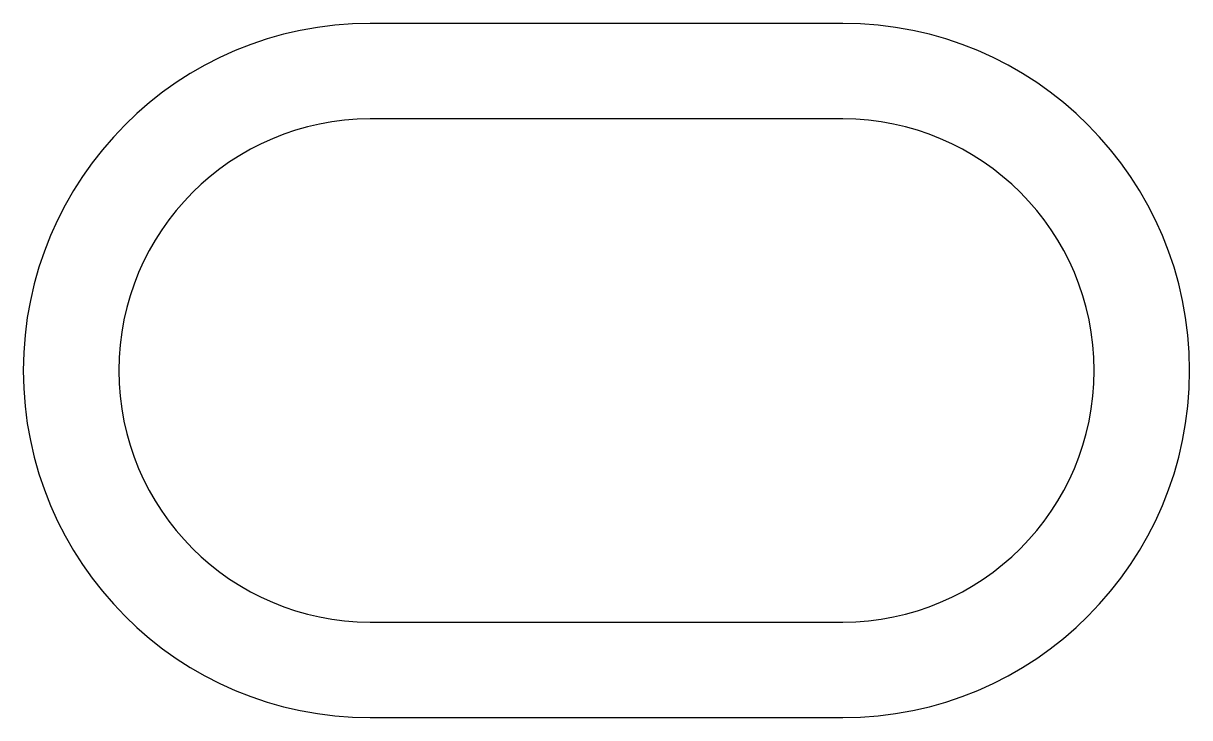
# Model space of a CAD drawing. Extents: x 253.1 to 276.3, y 250.7 to 264.5.
import ezdxf

# ---------------------------------------------------------------- set-up
doc = ezdxf.new("R2010")
doc.units = 0
doc.layers.add('ANA', color=220, linetype='CONTINUOUS')

msp = doc.modelspace()

# ---------------------------------------------------------------- linework, layer by layer
at = {"layer": 'ANA'}
for points in [[(259.967, 250.696), (269.367, 250.696, 1), (269.367, 264.496), (259.967, 264.496, 1)], [(259.967, 252.596), (269.367, 252.596, 1), (269.367, 262.596), (259.967, 262.596, 1)]]:
    msp.add_lwpolyline(points, format="xyb", close=True, dxfattribs=at)

doc.saveas('drawing.dxf')
